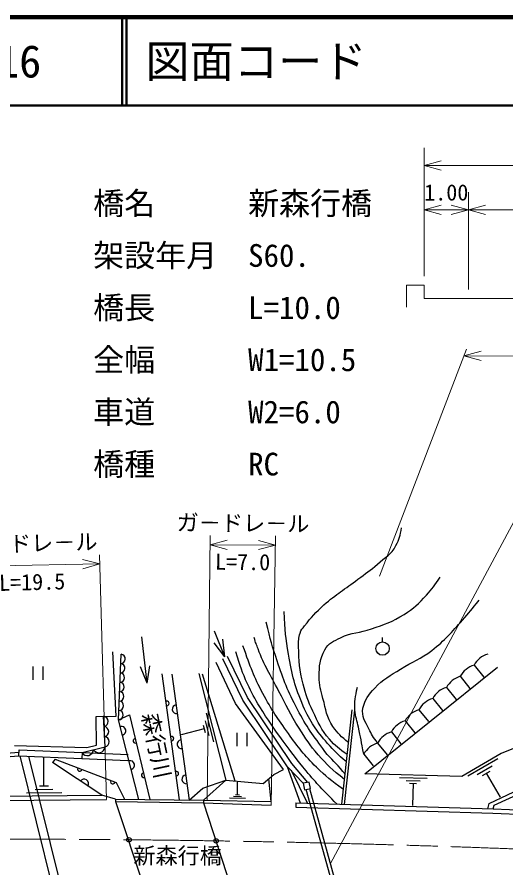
# Model space of a CAD drawing. Units: millimetres, scale not verified, with parts at other scales. Extents: x 40000 to 680000, y 20000 to 380000.
# Drawn here: x 105890 to 161121, y 283882 to 380000 of the extents above; entities that cross this region are included whole.
import ezdxf
from ezdxf.enums import TextEntityAlignment as Align

# ---------------------------------------------------------------- set-up
doc = ezdxf.new("R2010")
doc.units = ezdxf.units.MM
doc.header["$LTSCALE"] = 1000
doc.header["$PDMODE"] = 32
doc.header["$PDSIZE"] = 500
doc.linetypes.add('CHAIN', pattern=[18.5, 12, -1.5, 3.5, -1.5])
for name, color, linetype, lineweight in [('S-BGD', 7, 'Continuous', 25), ('S-BMK', 2, 'CHAIN', 13), ('S-STR-HTXT', 7, 'Continuous', 13), ('S-TTL', 2, 'Continuous', 140), ('S-TTL-LINE', 7, 'Continuous', 50)]:
    doc.layers.add(name, color=color, linetype=linetype, lineweight=lineweight)
doc.layers.add('S-OTRS', color=6, linetype='Continuous')
doc.layers.add('S-TTL-TXT', color=7, linetype='Continuous')
doc.styles.add('@ＭＳ ゴシック', font='')
doc.styles.add('ＭＳ ゴシック', font='')
doc.styles.get('@ＭＳ ゴシック').set_extended_font_data('@MS Gothic')
doc.styles.get('ＭＳ ゴシック').set_extended_font_data('MS Gothic')

msp = doc.modelspace()

# ---------------------------------------------------------------- linework, layer by layer
at = {"layer": 'S-BGD'}
for p, q in [((129374, 307730), (128210, 310640)), ((120584, 304747), (120000, 310000)), ((129374, 307730), (129137, 309716)), ((147182, 309416), (147182, 309916)), ((129374, 307730), (128176, 309332)), ((117095, 301029), (116696, 308304)), ((117368, 300624), (117641, 308017)), ((131919, 303120), (129668, 307751)), ((107676, 306632), (107676, 305132)), ((108801, 306632), (108801, 305132)), ((120584, 304747), (120885, 306724)), ((130566, 302472), (128403, 307084)), ((131398, 302820), (129129, 307489)), ((157510, 306786), (158613, 305421)), ((120584, 304747), (119856, 306610)), ((124248, 291563), (122302, 305821)), ((123383, 305783), (125340, 291549)), ((126435, 305859), (129488, 293802)), ((126791, 305809), (130505, 293726)), ((145176, 294519), (160177, 306546)), ((155954, 305530), (157053, 304169)), ((154398, 304274), (155492, 302918)), ((136452, 295294), (131398, 302820)), ((136921, 295671), (131919, 303120)), ((152842, 303017), (153932, 301667)), ((136001, 294999), (130566, 302472)), ((114831, 301004), (117095, 301029)), ((114882, 297748), (114831, 301004)), ((117368, 300624), (118611, 301172)), ((118611, 301172), (120884, 291606)), ((127260, 301380), (128082, 298134)), ((142574, 291102), (143758, 301745)), ((142872, 291069), (144056, 301712)), ((151286, 301761), (152371, 300416)), ((171745, 301449), (160572, 296806)), ((119639, 291622), (117368, 300624)), ((126919, 299999), (127124, 299187)), ((127141, 300487), (127552, 298863)), ((149730, 300504), (150811, 299165)), ((127022, 299593), (124425, 298935)), ((130722, 299153), (130722, 297653)), ((131847, 299153), (131847, 297653)), ((148174, 299248), (149250, 297914)), ((146618, 297991), (147690, 296663)), ((105597, 297735), (113762, 297493)), ((106103, 296546), (106123, 297224)), ((106123, 297224), (113230, 296931)), ((113762, 297493), (114882, 297748)), ((159224, 291156), (173414, 297938)), ((100910, 296122), (106103, 296546)), ((100972, 296538), (106115, 296957)), ((106095, 296546), (106103, 296546)), ((106103, 296546), (113229, 296252)), ((106195, 296542), (111895, 273734)), ((107179, 296501), (112850, 273809)), ((108935, 293135), (108909, 296330)), ((110198, 296191), (109910, 295784)), ((113230, 296931), (113229, 296252)), ((113229, 296252), (118424, 296037)), ((113230, 296931), (118452, 296715)), ((145061, 296735), (146130, 295412)), ((160572, 296806), (156131, 294232)), ((156804, 294275), (160201, 296244)), ((138211, 293454), (136452, 295294)), ((137904, 291219), (136452, 295294)), ((138722, 293549), (136921, 295671)), ((157850, 294428), (159548, 295412)), ((133675, 293419), (134904, 294433)), ((134904, 294433), (136001, 294999)), ((138691, 291195), (136886, 294894)), ((156131, 294232), (145176, 294519)), ((158471, 294334), (159320, 294826)), ((158896, 294580), (160471, 291863)), ((126882, 292910), (129488, 293802)), ((126958, 291528), (129488, 293802)), ((129488, 293802), (133675, 293419)), ((130787, 292126), (130812, 293581)), ((134593, 291398), (134320, 293952)), ((138906, 293583), (138211, 293454)), ((138211, 293454), (138347, 292723)), ((139042, 292852), (138906, 293583)), ((149076, 294117), (152215, 294035)), ((149853, 293782), (151422, 293741)), ((150237, 293458), (151022, 293438)), ((150629, 293448), (150564, 290937)), ((110939, 292352), (106945, 292320)), ((109937, 292743), (107940, 292727)), ((109435, 293139), (108436, 293131)), ((125340, 291549), (126882, 292910)), ((138347, 292723), (139042, 292852)), ((144740, 270436), (138560, 292762)), ((145190, 270381), (138973, 292839)), ((159781, 290983), (162842, 292363)), ((102106, 291497), (116003, 291610)), ((102433, 291983), (115455, 292089)), ((117015, 291655), (117012, 291384)), ((117012, 291384), (126955, 291257)), ((117012, 291384), (120779, 280136)), ((117015, 291655), (126958, 291528)), ((126958, 291528), (126955, 291257)), ((126955, 291257), (130527, 280340)), ((126955, 291257), (134610, 290991)), ((126958, 291528), (134593, 291398)), ((131690, 291747), (129872, 291778)), ((131238, 291937), (130329, 291952)), ((131014, 292123), (130560, 292130)), ((137388, 291234), (137373, 290735)), ((137373, 290735), (159642, 290062)), ((137388, 291234), (159660, 290562)), ((159073, 290579), (159224, 291156)), ((159660, 290562), (159781, 290983)), ((159660, 290562), (186483, 289515)), ((159642, 290062), (186463, 289015))]:
    msp.add_line(p, q, dxfattribs=at)
for points in [[(113230, 296931), (115836, 297562), (115658, 301013)], [(110198, 296191), (117083, 293529), (118015, 291642)], [(117015, 291655), (115455, 292089), (109910, 295784)]]:
    msp.add_lwpolyline(points, dxfattribs=at)
msp.add_circle((147182, 308666), 750, dxfattribs=at)
for centre, radius, start, end in [((117592, 307490), 529, 271.05992, 84.7149), ((159796, 305547), 2600, 106.29897, 151.5387), ((117553, 306434), 529, 271.05992, 84.7149), ((158240, 304291), 2600, 106.29897, 151.5387), ((117514, 305378), 529, 271.05992, 84.7149), ((117475, 304322), 529, 271.05992, 84.7149), ((156684, 303035), 2600, 106.29897, 151.5387), ((117436, 303265), 529, 271.05992, 84.7149), ((155128, 301778), 2600, 106.29897, 151.5387), ((153571, 300522), 2600, 106.29897, 151.5387), ((117397, 302209), 529, 271.05992, 84.7149), ((122806, 302468), 254, 267.38505, 108.16276), ((123928, 301820), 500, 97.8275, 277.8275), ((115606, 300434), 582, 281.03612, 84.8968), ((117358, 301153), 529, 271.05992, 84.7149), ((152015, 299265), 2600, 106.29897, 151.5387), ((150459, 298009), 2600, 106.29897, 151.5387), ((115666, 299283), 582, 281.03612, 84.8968), ((117682, 299378), 500, 284.16157, 104.16157), ((148903, 296752), 2600, 106.29897, 151.5387), ((115725, 298133), 582, 281.03612, 84.8968), ((119260, 298243), 254, 92.97448, 293.7522), ((123347, 298504), 254, 267.38505, 108.16276), ((124472, 297858), 500, 97.8275, 277.8275), ((147347, 295496), 2600, 106.29897, 151.5387), ((113835, 297282), 700, 210.19035, 357.04573), ((115138, 297598), 700, 210.19035, 357.04573), ((112980, 295067), 254, 148.46968, 349.2474), ((118661, 295500), 500, 284.16157, 104.16157), ((120185, 294351), 254, 92.97448, 293.7522), ((123888, 294541), 254, 267.38505, 108.16276), ((125017, 293895), 500, 97.8275, 277.8275), ((113474, 293409), 500, 326.32101, 146.32101), ((116710, 293624), 254, 148.46968, 349.2474)]:
    msp.add_arc(centre, radius, start, end, dxfattribs=at)
for points, knots in [([(143195, 296688), (142229, 297358), (141879, 297651), (141180, 298418), (140209, 299483), (139935, 300299), (139302, 301594), (138745, 302734), (138547, 303431), (138221, 304658), (137791, 306275), (137706, 307236), (137699, 308909), (137697, 309503), (137662, 309861), (137856, 310422), (137977, 310774), (138144, 310928), (138372, 311222), (139143, 312221), (139620, 312757), (140563, 313596), (141965, 314843), (142907, 315350), (144397, 316491), (145264, 317155), (145801, 317468), (146608, 318204), (147462, 318981), (148161, 319273), (148695, 320296), (149074, 321022), (149184, 321416), (149321, 322296)], [0, 0, 0, 0, 1, 1, 1, 2, 2, 2, 3, 3, 3, 4, 4, 4, 5, 5, 5, 6, 6, 6, 7, 7, 7, 8, 8, 8, 9, 9, 9, 10, 10, 10, 11, 11, 11, 11]), ([(143348, 298065), (142488, 298722), (142138, 299047), (141573, 299853), (140823, 300925), (140799, 301748), (140452, 303009), (140190, 303962), (140040, 304514), (140026, 305502), (140008, 306705), (140096, 307454), (140663, 308516), (141077, 309290), (141658, 309490), (142437, 309895), (143690, 310547), (144585, 310407), (145915, 310881), (147404, 311412), (148273, 311688), (149613, 312527), (150713, 313215), (151259, 313732), (152129, 314695), (152805, 315443), (153041, 315762), (153694, 316747)], [0, 0, 0, 0, 1, 1, 1, 2, 2, 2, 3, 3, 3, 4, 4, 4, 5, 5, 5, 6, 6, 6, 7, 7, 7, 8, 8, 8, 9, 9, 9, 9]), ([(146618, 297991), (146110, 298677), (145941, 298937), (145625, 299607), (145225, 300457), (144783, 300998), (144964, 301920), (145164, 302933), (145602, 303441), (146303, 304198), (147263, 305235), (148025, 305581), (149207, 306354), (150555, 307237), (151492, 307459), (152755, 308459), (154246, 309639), (154955, 310460), (156215, 311884), (156976, 312744), (157239, 313048), (158093, 314145)], [0, 0, 0, 0, 1, 1, 1, 2, 2, 2, 3, 3, 3, 4, 4, 4, 5, 5, 5, 6, 6, 6, 7, 7, 7, 7]), ([(143105, 295880), (142070, 296758), (141749, 297090), (140976, 297958), (139669, 299423), (139023, 300371), (138228, 302166), (137264, 304342), (136968, 305681), (136559, 308026), (136232, 309896), (136170, 310618), (136072, 312860)], [0, 0, 0, 0, 1, 1, 1, 2, 2, 2, 3, 3, 3, 4, 4, 4, 4]), ([(142950, 294484), (142839, 294633), (142805, 294671), (142710, 294791), (141972, 295721), (141379, 296093), (140676, 297051), (139367, 298834), (138586, 299820), (137563, 301781), (136484, 303849), (136006, 305081), (135268, 307294), (134706, 308974), (134535, 309587), (134033, 311658)], [0, 0, 0, 0, 1, 1, 1, 2, 2, 2, 3, 3, 3, 4, 4, 4, 5, 5, 5, 5]), ([(142882, 293871), (141435, 295073), (140945, 295464), (139902, 296674), (138960, 297768), (138515, 298455), (137746, 299677), (136745, 301267), (136309, 302232), (135439, 303897), (134485, 305720), (133844, 306701), (133120, 308627), (132934, 309121), (132858, 309295), (132668, 309902)], [0, 0, 0, 0, 1, 1, 1, 2, 2, 2, 3, 3, 3, 4, 4, 4, 5, 5, 5, 5]), ([(142755, 292735), (141291, 293820), (140831, 294191), (139722, 295263), (138328, 296610), (137674, 297499), (136540, 299071), (135319, 300763), (134649, 301733), (133671, 303575), (132596, 305597), (132318, 306427), (131410, 308983)], [0, 0, 0, 0, 1, 1, 1, 2, 2, 2, 3, 3, 3, 4, 4, 4, 4]), ([(142034, 291094), (140335, 292822), (139838, 293309), (138557, 294841), (137489, 296119), (136935, 296873), (135949, 298215), (134863, 299692), (134265, 300531), (133306, 302093), (132709, 303064), (132412, 303633), (131932, 304666), (131295, 306036), (131150, 306578), (130610, 308301)], [0, 0, 0, 0, 1, 1, 1, 2, 2, 2, 3, 3, 3, 4, 4, 4, 5, 5, 5, 5]), ([(145061, 296735), (144775, 298216), (144704, 298593), (144460, 299781), (144305, 300536), (144120, 300944), (144056, 301712), (143971, 302726), (144099, 303170), (144338, 304303)], [0, 0, 0, 0, 1, 1, 1, 2, 2, 2, 3, 3, 3, 3])]:
    msp.add_open_spline(points, degree=3, knots=knots, dxfattribs=at)
for p in [(118543, 287063), (128377, 286946)]:
    msp.add_point(p, dxfattribs=at)
at = {"layer": 'S-BMK'}
msp.add_arc((104673, -1212867), 1500000, 87.62242, 91.44214, dxfattribs=at)
at = {"layer": 'S-OTRS'}
for p in [(118543, 287063), (128377, 286946)]:
    msp.add_point(p, dxfattribs=at)
at = {"layer": 'S-STR-HTXT'}
for p, q in [((151877, 350724), (151877, 365224)), ((153809, 363741), (151877, 363224)), ((151877, 363224), (204377, 363224)), ((151877, 363224), (153809, 362706)), ((156877, 349224), (156877, 360224)), ((153809, 358741), (151877, 358224)), ((156877, 358224), (154945, 358741)), ((158809, 358741), (156877, 358224)), ((151877, 358224), (156877, 358224)), ((151877, 358224), (153809, 357706)), ((154945, 357706), (156877, 358224)), ((156877, 358224), (186877, 358224)), ((156877, 358224), (158809, 357706)), ((149877, 349724), (151877, 349724)), ((149877, 349724), (149877, 347224)), ((151877, 348224), (151877, 349724)), ((151877, 348224), (156877, 348224)), ((156877, 348224), (186877, 348224)), ((146839, 316827), (156670, 342494)), ((156379, 341736), (158313, 342246)), ((156379, 341736), (556087, 340262)), ((156379, 341736), (158309, 341211)), ((141317, 284372), (162333, 323611)), ((127374, 291521), (127716, 321432)), ((134610, 290991), (135101, 321389)), ((127704, 320390), (129638, 320896)), ((127704, 320390), (135084, 320348)), ((127704, 320390), (129633, 319861)), ((135084, 320348), (133149, 319841)), ((135084, 320348), (133155, 320876)), ((116003, 291610), (115200, 319269)), ((99869, 317959), (115229, 318237)), ((115229, 318237), (113289, 318720)), ((115229, 318237), (113307, 317685))]:
    msp.add_line(p, q, dxfattribs=at)
at = {"layer": 'S-TTL'}
msp.add_line((680000, 380000), (40000, 380000), dxfattribs=at)
at = {"layer": 'S-TTL-LINE'}
for p, q in [((117750, 380000), (117750, 370000)), ((118250, 380000), (118250, 370000)), ((40000, 370000), (680000, 370000))]:
    msp.add_line(p, q, dxfattribs=at)

# ---------------------------------------------------------------- texts
at = {"layer": 'S-BGD', "style": 'ＭＳ ゴシック'}
msp.add_text('森行川', height=1833, rotation=281.827, dxfattribs=at).set_placement((120214, 297412), align=Align.BOTTOM_CENTER)
msp.add_text('新森行橋', height=1833, dxfattribs=at).set_placement((124030, 283807), align=Align.BOTTOM_CENTER)
at = {"layer": 'S-STR-HTXT', "style": 'ＭＳ ゴシック'}
for s, p in [('橋名\u3000\u3000\u3000新森行橋', (114492, 356906)), ('架設年月\u3000S60.', (114492, 351015)), ('橋長\u3000\u3000\u3000L=10.0', (114492, 345124)), ('全幅\u3000\u3000\u3000W1=10.5', (114492, 339233)), ('車道\u3000\u3000\u3000W2=6.0', (114492, 333342)), ('橋種\u3000\u3000\u3000RC', (114492, 327450))]:
    msp.add_text(s, height=2566, dxfattribs=at).set_placement(p, align=Align.BOTTOM_LEFT)
msp.add_text('1.00', height=1833, dxfattribs=at).set_placement((154377, 358724), align=Align.BOTTOM_CENTER)
for rotation, p in [(359.39, (131404, 321369)), (1.474, (107523, 319098))]:
    msp.add_text('ガ－ドレ－ル', height=1833, rotation=rotation, dxfattribs=at).set_placement(p, align=Align.BOTTOM_CENTER)
at = {"layer": 'S-STR-HTXT', "style": '@ＭＳ ゴシック'}
for s, rotation, p in [('L=7.0', 359.39, (131383, 319369)), ('L=19.5', 1.474, (107575, 317099))]:
    msp.add_text(s, height=1833, rotation=rotation, dxfattribs=at).set_placement(p, align=Align.TOP_CENTER)
at = {"layer": 'S-TTL-TXT', "style": 'ＭＳ ゴシック'}
for s, p in [('316', (101142, 375000)), ('図面コード', (120380, 375000))]:
    msp.add_text(s, height=3666, dxfattribs=at).set_placement(p, align=Align.MIDDLE_LEFT)

doc.saveas('drawing.dxf')
